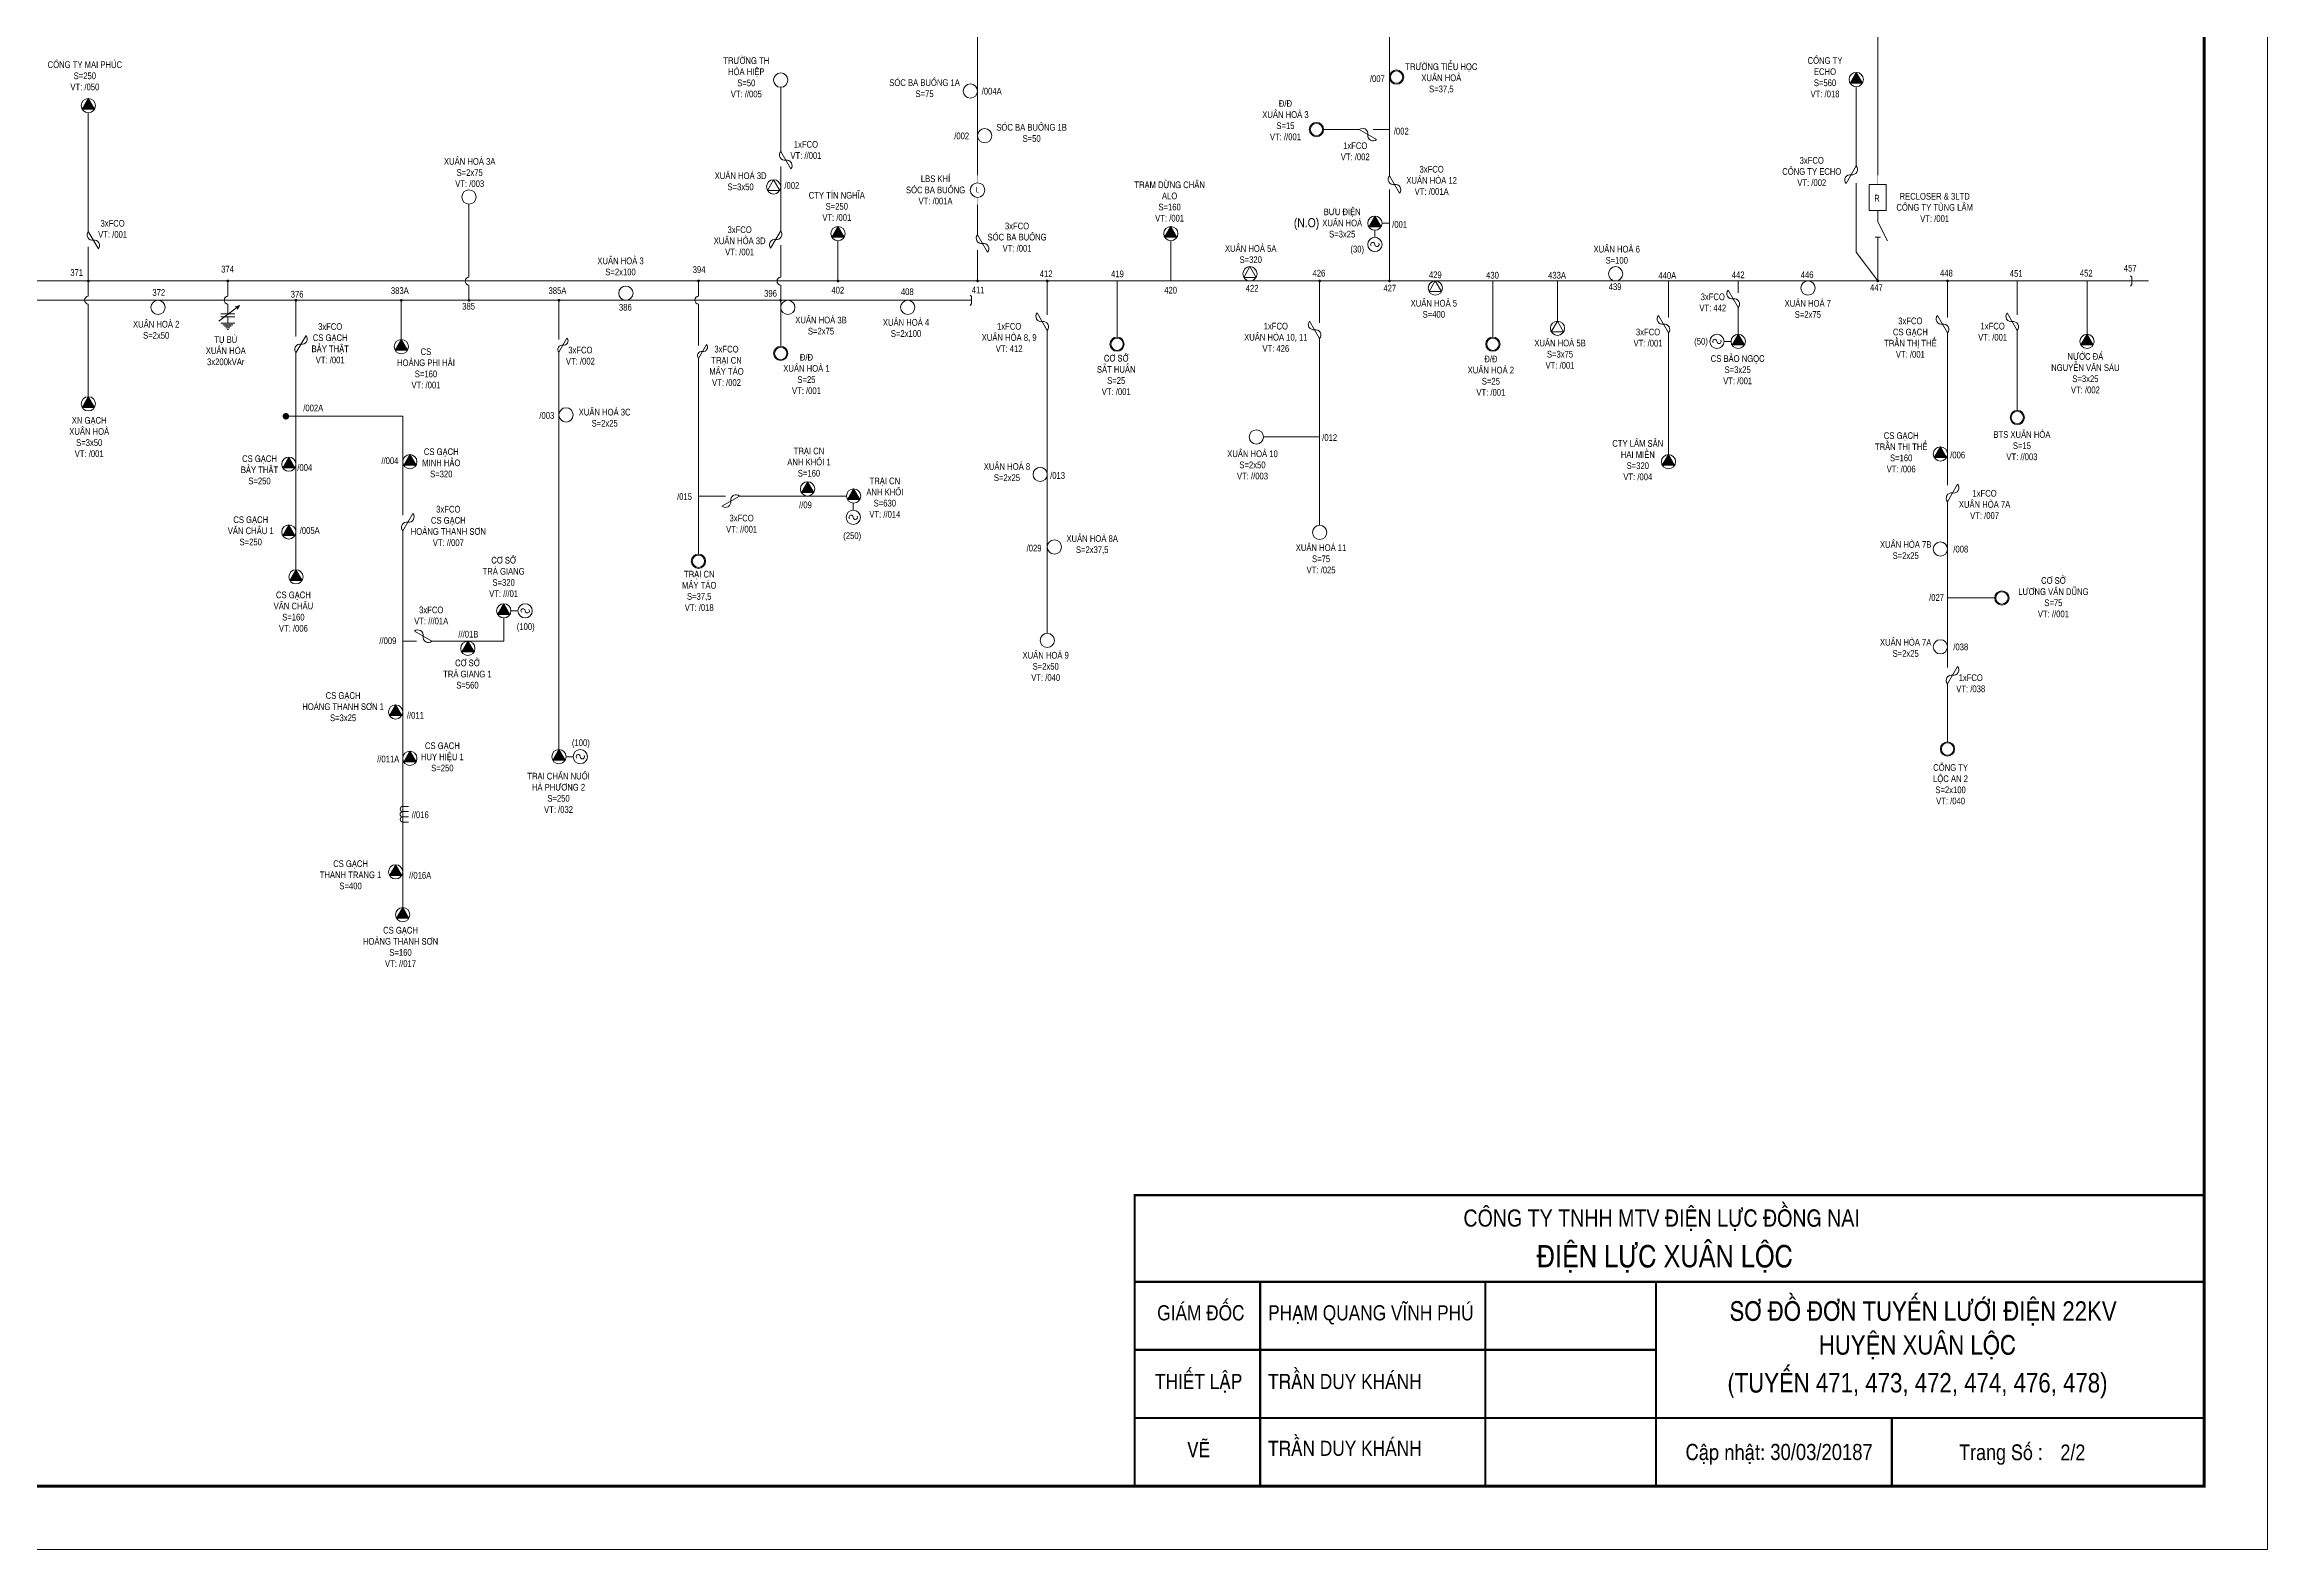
# Model space of a CAD drawing. Header units: inches. Extents: x 3694 to 9715, y -885 to 919.
# Drawn here: x 9014 to 9715, y -836 to -362 of the extents above; entities that cross this region are included whole.
import ezdxf
from ezdxf.enums import TextEntityAlignment as Align

# ---------------------------------------------------------------- set-up
doc = ezdxf.new("R2010")
doc.units = ezdxf.units.IN
doc.header["$LTSCALE"] = 0.2
doc.header["$MEASUREMENT"] = 0
doc.layers.get('0').update_dxf_attribs({"lineweight": 5})
for name, color, linetype, lineweight in [('Day 22kV', 1, 'Continuous', 13), ('Khung', 7, 'Continuous', 13), ('TBA', 5, 'Continuous', 9), ('Text', 7, 'Continuous', 9), ('Thiet bi', 3, 'Continuous', 9), ('Tuyen 476', 4, 'Continuous', 13), ('Tuyen 478', 1, 'Continuous', 13)]:
    doc.layers.add(name, color=color, linetype=linetype, lineweight=lineweight)
doc.styles.add('V-H-C', font='VHELVCN_0.TTF')
doc.styles.add('V-H-C-B', font='VHELVCB_0.TTF')

# ---------------------------------------------------------------- blocks, each defined once
blk = doc.blocks.new('TBA 1P')
at = {"color": 0}
blk.add_circle((0, 0.8), 0.8, dxfattribs=at)
blk = doc.blocks.new('FCO')
at = {"color": 0}
blk.add_lwpolyline([(0, 0, 0.707499), (0.8, 0.8, -0.707499), (1.6, 1.6, -5.301682)], format="xyb", dxfattribs=at)
blk.add_lwpolyline([(0, 0), (1.6, 1.6)], dxfattribs=at)
blk = doc.blocks.new('ALTD')
at = {"color": 0}
for points in [[(3.38, 1.08), (1.27, 0), (0, 0)], [(2.99, 0.31), (2.99, -0.31)], [(2.99, 0), (4.73, 0)]]:
    blk.add_lwpolyline(points, dxfattribs=at)
blk = doc.blocks.new('TBA 3P')
at = {"color": 0}
blk.add_lwpolyline([(0, 1.6, 0, 1.39, 0), (0, 0.4, 0, 0, 0)], format="xyseb", dxfattribs=at)
blk.add_lwpolyline([(-0.69, 0.4), (0.69, 0.4), (0, 1.6)], close=True, dxfattribs=at)
blk.add_circle((0, 0.8), 0.8, dxfattribs=at)
blk = doc.blocks.new('GIAO NHAN DIEN NANG')
at = {"layer": 'Thiet bi'}
for p, q in [((579.29, -85.47), (582.99, -85.47)), ((589.48, -85.47), (593.18, -85.47))]:
    blk.add_line(p, q, dxfattribs=at)
blk.add_circle((586.24, -85.47), 3.25, dxfattribs=at)
at = {"layer": 'Text', "insert": (586.39, -85.46), "char_height": 2.107, "width": 22.4302, "attachment_point": 5, "style": 'V-H-C'}
blk.add_mtext('KWh', dxfattribs=at)
blk = doc.blocks.new('DO DEM')
at = {"color": 0}
for points in [[(-1.4, 1.53), (-1.4, 0.47, 1), (-0.47, 0.47), (-0.47, 1.53)], [(-0.47, 1.53), (-0.47, 0.47, 1), (0.47, 0.47), (0.47, 1.53)], [(0.47, 1.53), (0.47, 0.47, 1), (1.4, 0.47), (1.4, 1.53)]]:
    blk.add_lwpolyline(points, format="xyb", dxfattribs=at)

msp = doc.modelspace()

# ---------------------------------------------------------------- linework, layer by layer
at = {"layer": 'Khung'}
msp.add_lwpolyline([(6760.27, 918.53), (9715.27, 918.53), (9715.27, -836.47), (6760.27, -836.47)], close=True, dxfattribs=at)
for points, const_width in [([(6780.27, 898.53), (9695.27, 898.53), (9695.27, -816.47), (6780.27, -816.47)], 1), ([(9358.02, -816.47), (9695.27, -816.47), (9695.27, -724.67), (9358.02, -724.67)], 0.7)]:
    msp.add_lwpolyline(points, close=True, dxfattribs=dict(at, const_width=const_width))
at = {"layer": 'Khung', "const_width": 0.7}
for points in [[(9358.02, -752), (9695.27, -752)], [(9397.62, -752), (9397.62, -816.47)], [(9468.61, -752), (9468.61, -816.47)], [(9522.41, -752), (9522.41, -816.47)], [(9358.02, -773.49), (9522.41, -773.49)], [(9358.02, -794.98), (9695.27, -794.98)], [(9596.77, -794.98), (9596.77, -816.47)]]:
    msp.add_lwpolyline(points, dxfattribs=at)
at = {"layer": 'Khung'}
for points in [[(9358.02, -752), (9522.41, -752)], [(9574.94, -794.98), (9574.94, -794.98)]]:
    msp.add_lwpolyline(points, dxfattribs=at)
at = {"layer": 'TBA', "color": 4}
for p, q in [((9433.78, -422.56), (9433.78, -420.33)), ((9546.12, -455.39), (9543.88, -455.39)), ((9269.28, -508.64), (9269.28, -506.4))]:
    msp.add_line(p, q, dxfattribs=at)
at = {"layer": 'TBA', "color": 1}
for p, q in [((9163.56, -540.37), (9161.33, -540.37)), ((9180.95, -586.38), (9178.72, -586.38))]:
    msp.add_line(p, q, dxfattribs=at)
msp.add_lwpolyline([(9244.16, -404.4), (9242.21, -407.77), (9246.11, -407.77)], close=True, dxfattribs=at)
at = {"layer": 'TBA', "color": 4}
for points in [[(9394.36, -431.81), (9392.42, -435.19), (9396.31, -435.19)], [(9452.84, -436.31), (9450.89, -439.68), (9454.79, -439.68)], [(9491.35, -449), (9489.41, -452.37), (9493.3, -452.37)]]:
    msp.add_lwpolyline(points, close=True, dxfattribs=at)
for centre, radius in [((9440.61, -372.02), 2.25), ((9440.61, -372.02), 1.95), ((9415.35, -388.56), 2.25), ((9415.35, -388.56), 1.95), ((9352.47, -456.27), 2.25), ((9352.47, -456.27), 1.95), ((9470.99, -456.27), 2.25), ((9470.99, -456.27), 1.95), ((9636.36, -479.39), 2.25), ((9636.36, -479.39), 1.95), ((9220.47, -524.72), 2.25), ((9220.47, -524.72), 1.95), ((9631.5, -536.31), 2.25), ((9631.5, -536.31), 1.95), ((9614.36, -583.95), 2.25), ((9614.36, -583.95), 1.95)]:
    msp.add_circle(centre, radius, dxfattribs=at)
at = {"layer": 'TBA', "color": 1}
for radius in [2.25, 1.95]:
    msp.add_circle((9246.41, -459.18), radius, dxfattribs=at)
at = {"layer": 'TBA', "color": 4}
for centre, start, end in [((9433.11, -424.81), 0, 218.66212), ((9434.45, -424.81), 180, 38.66212), ((9540.97, -455.39), 0, 218.66212), ((9542.31, -455.39), 180, 38.66212), ((9268.61, -510.88), 0, 218.66212), ((9269.95, -510.88), 180, 38.66212)]:
    msp.add_arc(centre, 0.669, start, end, dxfattribs=at)
at = {"layer": 'TBA', "color": 1}
for centre, start, end in [((9165.14, -540.37), 0, 218.66212), ((9166.48, -540.37), 180, 38.66212), ((9182.53, -586.38), 0, 218.66212), ((9183.86, -586.38), 180, 38.66212)]:
    msp.add_arc(centre, 0.669, start, end, dxfattribs=at)
at = {"layer": 'Thiet bi', "color": 4}
for p, q in [((9069.27, -449.01), (9075.73, -444.04)), ((9075.73, -444.04), (9074.42, -444.49)), ((9075.73, -444.04), (9074.95, -445.19))]:
    msp.add_line(p, q, dxfattribs=at)
at = {"layer": 'Thiet bi', "color": 4, "elevation": -0.8}
for points in [[(9308.47, -403, 0.08, 0.08, 0), (9308.47, -405.35, 0.4, 0.4, 0)], [(9308.47, -409.95, 0.08, 0.08, 0), (9308.47, -412.3, 0.4, 0.4, 0)]]:
    msp.add_lwpolyline(points, format="xyseb", dxfattribs=at)
at = {"layer": 'Thiet bi', "color": 4, "lineweight": 20, "ltscale": 10}
msp.add_lwpolyline([(9595.04, -405.94), (9595.04, -414.15), (9589.69, -414.15), (9589.69, -405.94), (9595.04, -405.94)], dxfattribs=at)
at = {"layer": 'Thiet bi', "color": 4}
for points in [[(9592.36, -403, 0.1, 0.1, 0), (9592.36, -405.94, 0.5, 0.5, 0)], [(9592.36, -414.15, 0.1, 0.1, 0), (9592.36, -417.09, 0.5, 0.5, 0)]]:
    msp.add_lwpolyline(points, format="xyseb", dxfattribs=at)
for points in [[(9069.86, -446.66), (9074.26, -446.66), (9074.26, -446.66)], [(9069.86, -447.66), (9074.26, -447.66), (9074.26, -447.66)], [(9072.06, -446.66), (9072.06, -444.85), (9072.06, -444.85)], [(9072.06, -447.66), (9072.06, -449.67), (9072.1, -449.67), (9072.1, -449.65)], [(9069.86, -449.67), (9074.26, -449.67), (9074.26, -449.67)], [(9070.44, -450.15), (9073.68, -450.15), (9073.68, -450.15)], [(9071.02, -450.63), (9073.1, -450.63), (9073.1, -450.63)], [(9071.48, -451.11), (9072.65, -451.11), (9072.65, -451.11)], [(9071.81, -451.59), (9072.31, -451.59), (9072.31, -451.59)]]:
    msp.add_lwpolyline(points, dxfattribs=at)
at = {"layer": 'Thiet bi', "color": 4, "const_width": 0.146}
msp.add_lwpolyline([(9072.06, -444.78, 1), (9072.06, -444.93, 1), (9072.06, -444.78, 2.414214)], format="xyb", dxfattribs=at)
at = {"layer": 'Thiet bi', "color": 4, "lineweight": 20, "ltscale": 10}
msp.add_circle((9308.47, -407.65), 2.3, dxfattribs=at)
at = {"layer": 'Tuyen 476'}
for p, q in [((9308.47, -403), (9308.47, -142.16)), ((9308.47, -421.74), (9308.47, -412.3, -0.8)), ((9436.03, -418.08), (9438.36, -418.08)), ((9028.06, -436.31), (9028.06, -425.58)), ((9264.47, -436.31), (9264.47, -423.64)), ((9369.42, -436.31), (9369.42, -423.64)), ((8995.3, -436.31), (9677.78, -436.31)), ((9233.39, -504.16), (9267.15, -504.16)), ((9614.36, -536.31), (9629.25, -536.31))]:
    msp.add_line(p, q, dxfattribs=at)
for points in [[(9438.36, -403.15), (9438.36, -316.74)], [(9592.36, -403), (9592.36, -403), (9592.36, -361.72)], [(9585.57, -400.06), (9585.57, -400.06), (9585.57, -375.04)], [(9028.06, -420.72), (9028.06, -383.25)], [(9428.79, -388.56), (9417.6, -388.56)], [(9438.36, -388.56), (9433.22, -388.56)], [(9592.36, -436.31), (9585.57, -427.23), (9585.57, -405.43)], [(9438.36, -436.31), (9438.36, -407.51)], [(9308.47, -436.31), (9308.47, -426.61)], [(9592.36, -436.31), (9592.36, -427.43)], [(9330.47, -436.31), (9330.47, -446.98)], [(9352.47, -436.31), (9352.47, -454.03)], [(9416.36, -436.31), (9416.36, -449.54)], [(9470.99, -436.31), (9470.99, -454.03)], [(9491.35, -436.31), (9491.35, -449)], [(9526.36, -436.31), (9526.36, -447.8)], [(9548.36, -436.31), (9548.36, -440.05)], [(9614.36, -436.31), (9614.36, -447.8)], [(9636.36, -436.31), (9636.36, -446.98)], [(9658.36, -436.31), (9658.36, -453.14)], [(9672.08, -437.96), (9672.46, -437.46), (9672.46, -435.16), (9672.08, -434.66)], [(9028.06, -448.59), (9028.06, -472.89)], [(9548.36, -444.72), (9548.36, -453.14)], [(9330.47, -451.91), (9330.47, -547.45)], [(9416.36, -454.46), (9416.36, -513.38)], [(9526.36, -452.72), (9526.36, -491.09)], [(9614.36, -452.72), (9614.36, -500.72)], [(9636.36, -451.91), (9636.36, -477.15)], [(9220.47, -460.74), (9220.47, -522.47), (9220.47, -522.47)], [(9416.36, -485.53), (9398.65, -485.53)], [(9220.47, -504.16), (9228.96, -504.16)], [(9614.36, -505.95), (9614.36, -558.2)], [(9614.36, -563.43), (9614.36, -581.7)]]:
    msp.add_lwpolyline(points, dxfattribs=at)
for points in [[(9028.06, -436.31), (9028.06, -441.1, 0.918727), (9028.06, -443.63), (9028.06, -448.59)], [(9072.06, -436.31), (9072.06, -441.1, 0.918727), (9072.06, -443.63), (9072.06, -444.85)], [(9220.47, -436.31), (9220.47, -441.1, 0.918727), (9220.47, -443.63), (9220.47, -456.72)]]:
    msp.add_lwpolyline(points, format="xyb", dxfattribs=at)
at = {"layer": 'Tuyen 476', "const_width": 0.425}
for points in [[(9028.06, -436.1, 1), (9028.06, -436.53, 1), (9028.06, -436.1, 2.414214)], [(9072.06, -436.1, 1), (9072.06, -436.53, 1), (9072.06, -436.1, 2.414214)], [(9220.47, -436.1, 1), (9220.47, -436.53, 1), (9220.47, -436.1, 2.414214)], [(9264.47, -436.1, 1), (9264.47, -436.53, 1), (9264.47, -436.1, 2.414214)], [(9308.47, -436.1, 1), (9308.47, -436.53, 1), (9308.47, -436.1, 2.414214)], [(9330.47, -436.1, 1), (9330.47, -436.53, 1), (9330.47, -436.1, 2.414214)], [(9416.36, -436.1, 1), (9416.36, -436.53, 1), (9416.36, -436.1, 2.414214)], [(9438.36, -436.1, 1), (9438.36, -436.53, 1), (9438.36, -436.1, 2.414214)], [(9592.36, -436.1, 1), (9592.36, -436.53, 1), (9592.36, -436.1, 2.414214)], [(9614.36, -436.1, 1), (9614.36, -436.53, 1), (9614.36, -436.1, 2.414214)]]:
    msp.add_lwpolyline(points, format="xyb", dxfattribs=at)
at = {"layer": 'Tuyen 478'}
for p, q in [((8970.75, -442.42), (9306.57, -442.42)), ((9093.54, -453.85), (9093.54, -442.42)), ((9246.41, -442.42), (9246.41, -456.93))]:
    msp.add_line(p, q, dxfattribs=at)
for points in [[(9246.41, -375.22), (9246.41, -395.49)], [(9246.41, -400.17), (9246.41, -420.51)], [(9306.19, -444.07), (9306.57, -443.56), (9306.57, -441.27), (9306.19, -440.76)], [(9126.76, -442.42), (9126.76, -454.79)], [(9176.47, -442.42), (9176.47, -454.79)], [(9093.54, -459.04), (9093.54, -527.4)], [(9176.47, -458.81), (9176.47, -584.14), (9176.47, -584.14)], [(9090.36, -479.01), (9127.22, -479.01), (9127.22, -510.22)], [(9127.22, -515.14), (9127.22, -633.97)], [(9159.08, -542.61), (9159.08, -549.97), (9136.42, -549.97)], [(9131.57, -549.97), (9127.22, -549.97)]]:
    msp.add_lwpolyline(points, dxfattribs=at)
for points in [[(9148.1, -412.09), (9148.1, -435.09, 0.918727), (9148.1, -437.63), (9148.1, -442.42)], [(9246.41, -425.08), (9246.41, -435.09, 0.918727), (9246.41, -437.63), (9246.41, -442.42)]]:
    msp.add_lwpolyline(points, format="xyb", dxfattribs=at)
for points, const_width in [([(9093.54, -442.2, 1), (9093.54, -442.64, 1), (9093.54, -442.2, 2.414214)], 0.425), ([(9126.76, -442.2, 1), (9126.76, -442.64, 1), (9126.76, -442.2, 2.414214)], 0.425), ([(9148.1, -442.2, 1), (9148.1, -442.64, 1), (9148.1, -442.2, 2.414214)], 0.425), ([(9176.47, -442.2, 1), (9176.47, -442.64, 1), (9176.47, -442.2, 2.414214)], 0.425), ([(9246.41, -442.2, 1), (9246.41, -442.63, 1), (9246.41, -442.2, 2.414214)], 0.425), ([(9090.36, -479.53, 1), (9090.36, -478.49, 1), (9090.36, -479.53, 2.414214)], 1.01)]:
    msp.add_lwpolyline(points, format="xyb", dxfattribs=dict(at, const_width=const_width))

# ---------------------------------------------------------------- block references
at = {"layer": 'Day 22kV', "xscale": 1.75901041952784, "yscale": 1.75901041952784, "zscale": 1.75901041952784, "rotation": 270}
msp.add_blockref('DO DEM', (9126.39, -604.53), dxfattribs=at)
at = {"layer": 'TBA', "color": 1, "yscale": 2.809729812779551, "zscale": 2.809729812779032}
for p, xscale, rotation in [((9246.41, -370.72), 2.809729812779551, 180), ((9241.91, -406.65), 2.809729812778642, 270), ((9148.1, -407.6), 2.809729812779551, 180), ((9199.83, -440.17), 2.809729812779551, 90), ((9050.06, -442.42), 2.809729812779551, 180), ((9250.9, -444.66), 2.809729812779551, 90), ((9286.47, -442.42), 2.809729812779551, 180), ((9180.97, -478.57), 2.809729812779551, 90)]:
    msp.add_blockref('TBA 1P', p, dxfattribs=dict(at, xscale=xscale, rotation=rotation))
at = {"layer": 'TBA', "color": 4, "xscale": 2.809729812779551, "yscale": 2.809729812779551, "zscale": 2.809729812779032}
for p in [(9585.57, -375.04), (9028.06, -383.25), (9264.47, -423.64), (9369.42, -423.64), (9433.78, -420.33), (9548.36, -457.63), (9658.36, -457.63), (9028.06, -477.34), (9526.36, -495.59), (9612.12, -493.13), (9254.87, -504.16), (9269.4, -506.41)]:
    msp.add_blockref('TBA 3P', p, dxfattribs=at)
for p, rotation in [((9306.22, -374.17), 180), ((9310.72, -388.27), 180), ((9433.78, -422.56), 180), ((9392.12, -434.06), 270), ((9509.68, -431.81), 180), ((9450.59, -438.56), 270), ((9570.36, -436.31), 180), ((9489.11, -451.24), 270), ((9541.64, -453.14), 180), ((9396.4, -483.28), 180), ((9328.22, -495.09), 180), ((9269.28, -508.64), 180), ((9332.72, -517.98), 180), ((9416.36, -513.38), 180), ((9612.12, -518.64), 180), ((9330.47, -547.45), 180), ((9612.12, -549.49), 180)]:
    msp.add_blockref('TBA 1P', p, dxfattribs=dict(at, rotation=rotation))
at = {"layer": 'TBA', "color": 1, "xscale": 2.809729812779551, "zscale": 2.809729812779032}
for name, p, yscale in [('TBA 3P', (9126.76, -459.29), 2.809729812779551), ('TBA 3P', (9091.29, -496.35), 2.809729812779551), ('TBA 3P', (9129.46, -495.59), 2.809729812779551), ('TBA 3P', (9091.29, -517.74), 2.809729812779551), ('TBA 3P', (9093.54, -531.9), 2.809729812779551), ('TBA 3P', (9159.08, -542.61), 2.809729812779551), ('TBA 1P', (9165.81, -542.61), 2.809729812777732), ('TBA 3P', (9147.75, -554.46), 2.809729812779551), ('TBA 3P', (9124.97, -574.51), 2.809729812779551), ('TBA 3P', (9129.46, -589.14), 2.809729812779551), ('TBA 3P', (9176.47, -588.63), 2.809729812779551), ('TBA 1P', (9183.19, -588.63), 2.809729812777732), ('TBA 3P', (9124.97, -624.95), 2.809729812779551), ('TBA 3P', (9127.22, -638.47), 2.809729812779551)]:
    msp.add_blockref(name, p, dxfattribs=dict(at, yscale=yscale))
at = {"layer": 'Thiet bi', "color": 4, "rotation": 90}
msp.add_blockref('GIAO NHAN DIEN NANG', (9506.89, -941.02), dxfattribs=at)
at = {"layer": 'Thiet bi', "color": 4}
for name, p, xscale, yscale, zscale, rotation in [('FCO', (9428.79, -388.56), -2.809729812776505, 2.809729812779551, 2.809729812779032, 194.9999999999874), ('FCO', (9438.36, -403.15), 2.809729812780019, 2.809729812779551, 2.809729812779032, 255.0000000000319), ('FCO', (9585.57, -400.06), -2.809729812780019, 2.809729812779551, 2.809729812779032, 104.9999999999681), ('ALTD', (9592.36, -414.15), 2.809729812779551, 2.809729812779551, 2.809729812779032, 270), ('FCO', (9028.06, -420.72), 2.809729812779144, 2.809729812779551, 2.809729812779032, 255.0000000000271), ('FCO', (9308.47, -421.74), 2.809729812780019, 2.809729812779551, 2.809729812779032, 255.0000000000319), ('FCO', (9548.36, -444.72), 2.809729812780019, 2.809729812779551, 2.809729812779032, 75.00000000003187), ('FCO', (9330.47, -451.91), 2.809729812780019, 2.809729812779551, 2.809729812779032, 75.00000000003187), ('FCO', (9526.36, -452.72), 2.809729812780019, 2.809729812779551, 2.809729812779032, 75.00000000003187), ('FCO', (9614.36, -452.72), 2.809729812780019, 2.809729812779551, 2.809729812779032, 75.00000000003187), ('FCO', (9636.36, -451.91), 2.809729812780019, 2.809729812779551, 2.809729812779032, 75.00000000003187), ('FCO', (9416.36, -454.46), 2.809729812780019, 2.809729812779551, 2.809729812779032, 75.00000000003187), ('FCO', (9220.47, -460.74), -2.247783850220828, 2.247783850223641, 2.247783850223226, 284.9999999999515), ('FCO', (9227.89, -507.34), 2.809729812777447, 2.809729812779551, 2.809729812779032, 344.9999999999409), ('FCO', (9614.36, -505.95), -2.809729812780018, 2.809729812779551, 2.809729812779032, 284.9999999999681), ('FCO', (9614.36, -563.43), -2.809729812780018, 2.809729812779551, 2.809729812779032, 284.9999999999681)]:
    msp.add_blockref(name, p, dxfattribs=dict(at, xscale=xscale, yscale=yscale, zscale=zscale, rotation=rotation))
at = {"layer": 'Thiet bi', "color": 1}
for p, xscale, yscale, zscale, rotation in [((9246.41, -395.49), 2.809729812779203, 2.809729812779551, 2.809729812779032, 254.9999999999506), ((9246.41, -420.51), -2.809729812778733, 2.809729812779551, 2.809729812779032, 105.0000000000136), ((9093.54, -459.04), -2.809729812778254, 2.809729812779551, 2.809729812779032, 284.999999999901), ((9176.47, -458.81), -2.247783850220828, 2.247783850223641, 2.247783850223226, 284.9999999999515), ((9127.22, -515.14), -2.809729812778702, 2.809729812779551, 2.809729812779032, 284.9999999999754), ((9136.42, -549.97), -2.809729812778497, 2.809729812778642, 2.809729812779032, 14.99999999999563)]:
    msp.add_blockref('FCO', p, dxfattribs=dict(at, xscale=xscale, yscale=yscale, zscale=zscale, rotation=rotation))

# ---------------------------------------------------------------- texts
at = {"layer": 'Khung', "style": 'V-H-C-B'}
for s, height, p in [('COÂNG TY TNHH MTV ÑIEÄN LÖÏC ÑOÀNG NAI', 5.3987, (9524.2, -734.61)), (' ÑIEÄN LÖÏC XUAÂN LOÄC', 6.9751, (9524.09, -747.43)), ('SÔ ÑOÀ ÑÔN TUYEÁN LÖÔÙI ÑIEÄN 22KV', 6.1184, (9606.67, -764.29)), ('GIAÙM ÑOÁC ', 4.7635, (9379.65, -764.18)), ('HUYEÄN XUAÂN LOÄC', 6.1184, (9604.86, -774.98)), ('(TUYEÁN 471, 473, 472, 474, 476, 478)', 6.1184, (9604.86, -786.92)), ('THIEÁT LAÄP', 4.7635, (9378.2, -785.84)), ('VEÕ', 4.764, (9378.2, -807.34)), ('Caäp nhaät: 30/03/20187', 5.0705, (9561.26, -808.23)), ('Trang Soá :     ', 4.9388, (9635.15, -808.26)), (' 2/2', 4.939, (9653.1, -808.29))]:
    msp.add_text(s, height=height, dxfattribs=at).set_placement(p, align=Align.CENTER)
for s, p in [('PHAÏM QUANG VÓNH PHUÙ', (9400.1, -764.18)), ('TRAÀN DUY KHAÙNH', (9400.09, -785.84)), ('TRAÀN DUY KHAÙNH', (9400.09, -806.92))]:
    msp.add_text(s, height=4.7635, dxfattribs=at).set_placement(p)
at = {"layer": 'Text', "color": 1, "style": 'V-H-C-B'}
msp.add_text('(N.O)', height=2.851, dxfattribs=at).set_placement((9412.22, -419.37), align=Align.CENTER)
at = {"layer": 'Text', "attachment_point": 5, "style": 'V-H-C'}
for s, insert, char_height, width in [('COÂNG TY MAI PHUÙC\\PS=250\\PVT: /050', (9026.97, -371.62), 2.1073, 28.1807), ('TRÖÔØNG TH\\PHOØA HIEÄP\\PS=50\\PVT: //005', (9235.55, -372.11), 2.107, 32.3939), ('/007', (9434.55, -372.53), 2.107, 32.3939), ('TRÖÔØNG TIEÅU HOÏC\\PXUAÂN HOAØ\\PS=37,5', (9454.73, -372.44), 2.1073, 32.3939), ('COÂNG TY\\PECHO\\PS=560\\PVT: /018', (9575.72, -372.07), 2.107, 32.3939), ('SOÙC BA BUOÂNG 1A\\PS=75', (9291.77, -375.53), 2.1073, 32.3939), ('/004A', (9312.94, -376.48), 2.107, 32.3939), ('Ñ/Ñ\\PXUAÂN HOAØ 3\\PS=15\\PVT: //001', (9405.57, -385.61), 2.1073, 32.3939), ('1xFCO\\PVT: //001', (9254.36, -395.01), 2.107, 28.1807), ('/002', (9303.48, -390.58), 2.107, 32.3939), ('SOÙC BA BUOÂNG 1B\\PS=50', (9325.53, -389.63), 2.1073, 32.3939), ('1xFCO\\PVT: /002', (9427.58, -395.43), 2.107, 32.3939), ('/002', (9442.1, -389.09), 2.107, 32.3939), ('XUAÂN HOAØ 3A\\PS=2x75\\PVT: /003', (9148.33, -402.14), 2.1073, 32.3939), ('3xFCO\\PCOÂNG TY ECHO\\PVT: /002', (9571.55, -401.81), 2.1073, 32.3939), ('XUAÂN HOAØ 3D\\PS=3x50', (9233.77, -404.9), 2.1073, 32.3939), ('/002', (9249.92, -406.22), 2.107, 28.1807), ('LBS KHÍ\\PSOÙC BA BUOÂNG\\PVT: /001A', (9295.23, -407.62), 2.1073, 32.3939), ('TRAÏM DÖØNG CHAÂN\\PALO\\PS=160\\PVT: /001', (9369.05, -411.27), 2.1073, 32.3939), ('3xFCO\\PXUAÂN HOØA 12\\PVT: /001A', (9451.68, -404.61), 2.1073, 32.3939), ('CTY TÍN NGHÓA\\PS=250\\PVT: /001', (9264.09, -412.82), 2.1073, 32.3939), ('BÖU ÑIEÄN\\PXUAÂN HOAØ\\PS=3x25', (9423.47, -418.05), 2.107, 32.3939), ('RECLOSER & 3LTD\\PCOÂNG TY TUØNG LAÂM\\PVT: /001', (9610.3, -413.14), 2.1073, 32.3939), ('3xFCO\\PVT: /001', (9035.73, -419.9), 2.107, 28.1807), ('3xFCO\\PXUAÂN HOØA 3D\\PVT: /001', (9233.46, -423.68), 2.1073, 28.1807), ('3xFCO\\PSOÙC BA BUOÂNG\\PVT: /001', (9320.94, -422.51), 2.1073, 32.3939), ('/001', (9441.58, -418.5), 2.107, 32.3939), ('XUAÂN HOAØ 5A\\PS=320', (9394.62, -427.86), 2.1073, 32.3939), ('(30)', (9428.21, -426.6, 1), 2.107, 32.3939), ('XUAÂN HOAØ 6\\PS=100', (9510.05, -428.06), 2.1073, 32.3939), ('371', (9024.41, -433.67), 2.107, 32.3939), ('374', (9071.97, -432.61), 2.107, 32.3939), ('XUAÂN HOAØ 3\\PS=2x100', (9195.89, -431.75), 2.1073, 32.3939), ('394', (9220.67, -432.75), 2.107, 32.3939), ('412', (9330.11, -434.05), 2.107, 32.3939), ('419', (9352.6, -434.1), 2.107, 32.3939), ('426', (9416.13, -433.89), 2.107, 32.3939), ('429', (9452.82, -434.4), 2.107, 32.3939), ('430', (9470.86, -434.53), 2.107, 32.3939), ('433A', (9491.23, -434.53), 2.107, 32.3939), ('440A', (9526, -434.61), 2.107, 32.3939), ('442', (9548.35, -434.39), 2.107, 32.3939), ('446', (9570.09, -434.38), 2.107, 32.3939), ('448', (9614, -433.87), 2.107, 32.3939), ('451', (9636, -433.97), 2.107, 32.3939), ('452', (9658.1, -433.88), 2.107, 32.3939), ('457', (9671.97, -432.32), 2.107, 32.3939), ('372', (9050.28, -439.97), 2.107, 32.3939), ('376', (9093.91, -440.51), 2.107, 32.3939), ('383A', (9126.3, -439.37), 2.107, 32.3939), ('385A', (9176.01, -439.37), 2.107, 32.3939), ('396', (9243.19, -440.26), 2.107, 32.3939), ('402', (9264.41, -439.25), 2.107, 32.3939), ('408', (9286.33, -439.73), 2.107, 32.3939), ('411', (9308.65, -439.14), 2.107, 32.3939), ('420', (9369.37, -439.25), 2.107, 32.3939), ('422', (9395.07, -438.62), 2.107, 32.3939), ('427', (9438.48, -438.59), 2.107, 32.3939), ('439', (9509.52, -438.16), 2.107, 32.3939), ('3xFCO\\PVT: 442', (9540.33, -443.08), 2.107, 32.3939), ('447', (9591.95, -438.4), 2.107, 32.3939), ('XUAÂN HOAØ 2\\PS=2x50', (9049.46, -451.74), 2.1073, 32.3939), ('385', (9147.98, -444.32), 2.107, 32.3939), ('386', (9197.41, -444.64), 2.107, 32.3939), ('XUAÂN HOAØ 3B\\PS=2x75', (9259.11, -450.41), 2.1073, 32.3939), ('XUAÂN HOAØ 4\\PS=2x100', (9285.93, -451.17), 2.1073, 32.3939), ('XUAÂN HOAØ 5\\PS=400', (9452.37, -445.11), 2.1073, 32.3939), ('XUAÂN HOAØ 7\\PS=2x75', (9570.31, -445.15), 2.1073, 32.3939), ('3xFCO\\PCS GAÏCH\\PTRAÀN THÒ THEÁ\\PVT: /001', (9602.64, -454.2), 2.1073, 32.3939), ('TUÏ BUØ\\PXUAÂN HOØA\\P3x200kVAr', (9071.41, -458.33), 2.107, 32.3939), ('3xFCO\\PCS GAÏCH\\PBAÛY THAÄT\\PVT: /001', (9104.34, -455.99), 2.107, 32.3939), ('1xFCO\\PXUAÂN HOØA 8, 9\\PVT: 412', (9318.45, -454.15), 2.1073, 32.3939), ('1xFCO\\PXUAÂN HOØA 10, 11\\PVT: 426', (9402.54, -454.1), 2.1073, 32.3939), ('XUAÂN HOAØ 5B\\PS=3x75\\PVT: /001', (9492.16, -459.44), 2.1073, 32.3939), ('3xFCO\\PVT: /001', (9519.92, -454.2), 2.107, 32.3939), ('(50)', (9536.63, -455.66), 2.107, 32.3939), ('1xFCO\\PVT: /001', (9628.59, -452.35), 2.107, 32.3939), ('CS\\PHOAØNG PHI HAÛI\\PS=160\\PVT: /001', (9134.54, -463.9), 2.1073, 32.3939), ('3xFCO \\PVT: /002', (9183.24, -459.89), 2.107, 32.3939), ('3xFCO \\PTRAÏI CN\\PMAÂY TAØO\\PVT: /002', (9229.31, -463.11), 2.107, 32.3939), ('Ñ/Ñ\\PXUAÂN HOAØ 1\\PS=25\\PVT: /001', (9254.52, -465.68), 2.1073, 32.3939), ('CÔ SÔÛ \\PSAÉT HUAÁN\\PS=25\\PVT: /001', (9352.21, -465.98), 2.107, 32.3939), ('Ñ/Ñ\\PXUAÂN HOAØ 2\\PS=25\\PVT: /001', (9470.35, -466.21), 2.1073, 32.3939), ('CS BAÛO NGOÏC\\PS=3x25\\PVT: /001', (9548.18, -464.33), 2.1073, 32.3939), ('NÖÔÙC ÑAÙ\\PNGUYEÃN VAÊN SAÙU\\PS=3x25\\PVT: /002', (9657.84, -465.43), 2.1073, 32.3939), ('/002A', (9099, -476.39), 2.107, 32.3939), ('XUAÂN HOAØ 3C\\PS=2x25', (9190.89, -479.47), 2.1073, 32.3939), ('XN GAÏCH\\PXUAÂN HOAØ\\PS=3x50\\PVT: /001', (9028.34, -485.56), 2.107, 32.3939), ('/003', (9172.65, -478.77), 2.107, 32.3939), ('BTS XUAÂN HOØA\\PS=15\\PVT: //003', (9637.82, -488.29), 2.1073, 32.3939), ('CS GAÏCH\\PMINH HAÛO\\PS=320', (9139.37, -493.71), 2.107, 32.3939), ('TRAÏI CN\\PANH KHOÂI 1\\PS=160', (9255.32, -493.47), 2.1073, 32.3939), ('XUAÂN HOAØ 10\\PS=2x50\\PVT: //003', (9395.18, -494.36), 2.1073, 32.3939), ('/012', (9419.52, -485.73), 2.107, 32.3939), ('CTY LAÂM SAÛN\\PHAI MIEÀN\\PS=320\\PVT: /004', (9516.69, -492.85), 2.1073, 32.3939), ('CS GAÏCH\\PTRAÀN THÒ THEÁ\\PS=160\\PVT: /006', (9599.74, -490.39), 2.1073, 32.3939), ('/006', (9617.55, -491.24), 2.107, 32.3939), ('CS GAÏCH\\PBAÛY THAÄT\\PS=250', (9082.04, -495.9), 2.107, 32.3939), ('/004', (9096.32, -495.2), 2.107, 32.3939), ('//004', (9123.17, -493.04), 2.107, 32.3939), ('XUAÂN HOAØ 8\\PS=2x25', (9317.75, -496.63), 2.1073, 32.3939), ('/013', (9333.72, -497.7), 2.107, 32.3939), ('/015', (9216.07, -504.35), 2.107, 32.3939), ('TRAÏI CN\\PANH KHOÂI\\PS=630\\PVT: //014', (9279.25, -504.67), 2.107, 32.3939), ('1xFCO\\PXUAÂN HOØA 7A\\PVT: /007', (9626.04, -506.83), 2.1073, 32.3939), ('CS GAÏCH\\PVAÊN CHAÂU 1\\PS=250', (9079.28, -515.15), 2.1073, 32.3939), ('3xFCO \\PCS GAÏCH\\PHOAØNG THANH SÔN\\PVT: //007', (9141.59, -513.6), 2.1073, 32.3939), ('3xFCO\\PVT: //001', (9234.08, -512.89), 2.107, 32.3939), ('//09', (9254.21, -506.97), 2.107, 32.3939), ('/005A', (9097.88, -515.03), 2.107, 32.3939), ('(250)', (9268.95, -516.99, 1), 2.107, 32.3939), ('XUAÂN HOAØ 8A\\PS=2x37,5', (9344.63, -519.52), 2.1073, 32.3939), ('XUAÂN HOØA 7B\\PS=2x25', (9601.16, -521.22), 2.1073, 32.3939), ('CÔ SÔÛ\\PTRAØ GIANG\\PS=320\\PVT: ///01', (9159.03, -529.69), 2.107, 32.3939), ('/029', (9326.3, -520.6), 2.107, 32.3939), ('XUAÂN HOAØ 11\\PS=75\\PVT: /025', (9416.81, -523.98), 2.1073, 32.3939), ('/008', (9618.54, -520.92), 2.107, 32.3939), ('TRAÏI CN\\PMAÂY TAØO\\PS=37,5\\PVT: /018', (9220.71, -534.09), 2.107, 32.3939), ('CÔ SÔÛ\\PLÖÔNG VAÊN DUÕNG\\PS=75\\PVT: //001', (9647.75, -536.09), 2.1073, 32.3939), ('CS GAÏCH\\PVAÊN CHAÂU\\PS=160\\PVT: /006', (9092.73, -540.63), 2.107, 32.3939), ('3xFCO\\PVT: ///01A', (9136.2, -541.85), 2.107, 28.1807), ('/027', (9610.9, -536.19), 2.107, 32.3939), ('///01B', (9147.91, -547.76), 2.107, 32.3939), ('(100)', (9166, -545.66), 2.107, 32.3939), ('//009', (9122.52, -549.82), 2.107, 32.3939), ('XUAÂN HOAØ 9\\PS=2x50\\PVT: /040', (9329.97, -557.91), 2.1073, 32.3939), ('XUAÂN HOØA 7A\\PS=2x25', (9601.16, -552.07), 2.1073, 32.3939), ('/038', (9618.54, -551.77), 2.107, 32.3939), ('CÔ SÔÛ\\PTRAØ GIANG 1\\PS=560', (9147.61, -560.33), 2.1073, 32.3939), ('1xFCO\\PVT: /038', (9621.68, -563.24), 2.107, 32.3939), ('CS GAÏCH\\PHOAØNG THANH SÔN 1\\PS=3x25', (9108.4, -570.62), 2.1073, 32.3939), ('//011', (9131.21, -573.36), 2.107, 32.3939), ('CS GAÏCH\\PHUY HIEÄU 1\\PS=250', (9139.71, -586.45), 2.1073, 32.3939), ('(100)', (9183.39, -582.3), 2.107, 32.3939), ('//011A', (9122.64, -587.14), 2.107, 32.3939), ('COÂNG TY\\PLOÄC AN 2\\PS=2x100\\PVT: /040', (9615.32, -595.09), 2.107, 32.3939), ('TRAÏI CHAÊN NUOÂI\\PHAØ PHÖÔNG 2\\PS=250\\PVT: /032', (9176.34, -597.79), 2.1073, 32.3939), ('//016', (9132.72, -604.72), 2.107, 32.3939), ('CS GAÏCH\\PTHANH TRANG 1\\PS=400', (9110.76, -623.65), 2.1073, 32.3939), ('//016A', (9132.72, -623.8), 2.107, 32.3939), ('CS GAÏCH\\PHOAØNG THANH SÔN\\PS=160\\PVT: //017', (9126.51, -646.4), 2.1073, 32.3939)]:
    msp.add_mtext(s, dxfattribs=dict(at, insert=insert, char_height=char_height, width=width))
at = {"layer": 'Thiet bi', "color": 4, "attachment_point": 5, "style": 'V-H-C'}
for s, insert, char_height, width in [('L', (9308.51, -407.57, -0.8), 1.69, 22.5445), ('R', (9592.11, -410.21), 2.11, 28.1807)]:
    msp.add_mtext(s, dxfattribs=dict(at, insert=insert, char_height=char_height, width=width))

doc.saveas('drawing.dxf')
